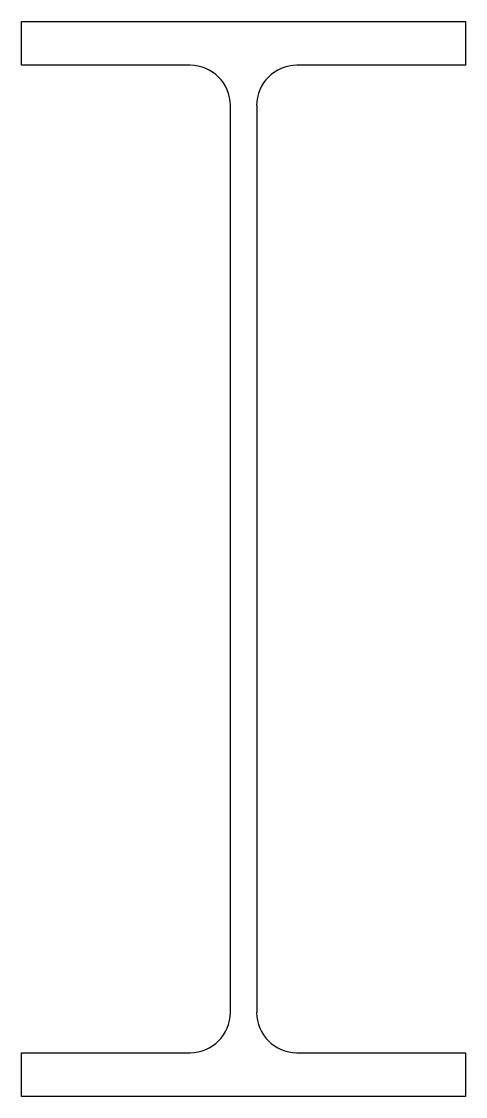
# Model space of a CAD drawing. Header units: millimetres. Extents: x 2013.6 to 2035.8, y 1449.8 to 1468.2.
# Drawn here: x 2013.57 to 2021.16, y 1449.81 to 1468.21 of the extents above; entities outside this region: 3.
import ezdxf

# ---------------------------------------------------------------- set-up
doc = ezdxf.new("R2010")
doc.units = ezdxf.units.MM
doc.layers.add('steel', color=7, linetype='Continuous')

msp = doc.modelspace()

# ---------------------------------------------------------------- linework, layer by layer
at = {"layer": 'steel'}
for p, q in [((2013.569, 1467.46), (2013.569, 1468.21)), ((2013.569, 1468.21), (2021.159, 1468.21)), ((2021.159, 1468.21), (2021.159, 1467.46)), ((2016.451, 1467.46), (2013.569, 1467.46)), ((2021.159, 1467.46), (2018.276, 1467.46)), ((2017.139, 1451.248), (2017.139, 1466.773)), ((2017.589, 1466.773), (2017.589, 1451.248)), ((2035.826, 1466.455), (2032.943, 1466.455)), ((2032.443, 1465.955), (2032.443, 1450.43)), ((2013.569, 1449.81), (2013.569, 1450.56)), ((2013.569, 1450.56), (2016.451, 1450.56)), ((2018.276, 1450.56), (2021.159, 1450.56)), ((2021.159, 1450.56), (2021.159, 1449.81)), ((2021.159, 1449.81), (2013.569, 1449.81))]:
    msp.add_line(p, q, dxfattribs=at)
for centre, radius, start, end in [((2016.451, 1466.773), 0.688, 0, 90), ((2018.276, 1466.773), 0.688, 90, 180), ((2032.943, 1465.955), 0.5, 90, 180), ((2016.451, 1451.248), 0.688, 270, 0), ((2018.276, 1451.248), 0.688, 180, 270)]:
    msp.add_arc(centre, radius, start, end, dxfattribs=at)

doc.saveas('drawing.dxf')
